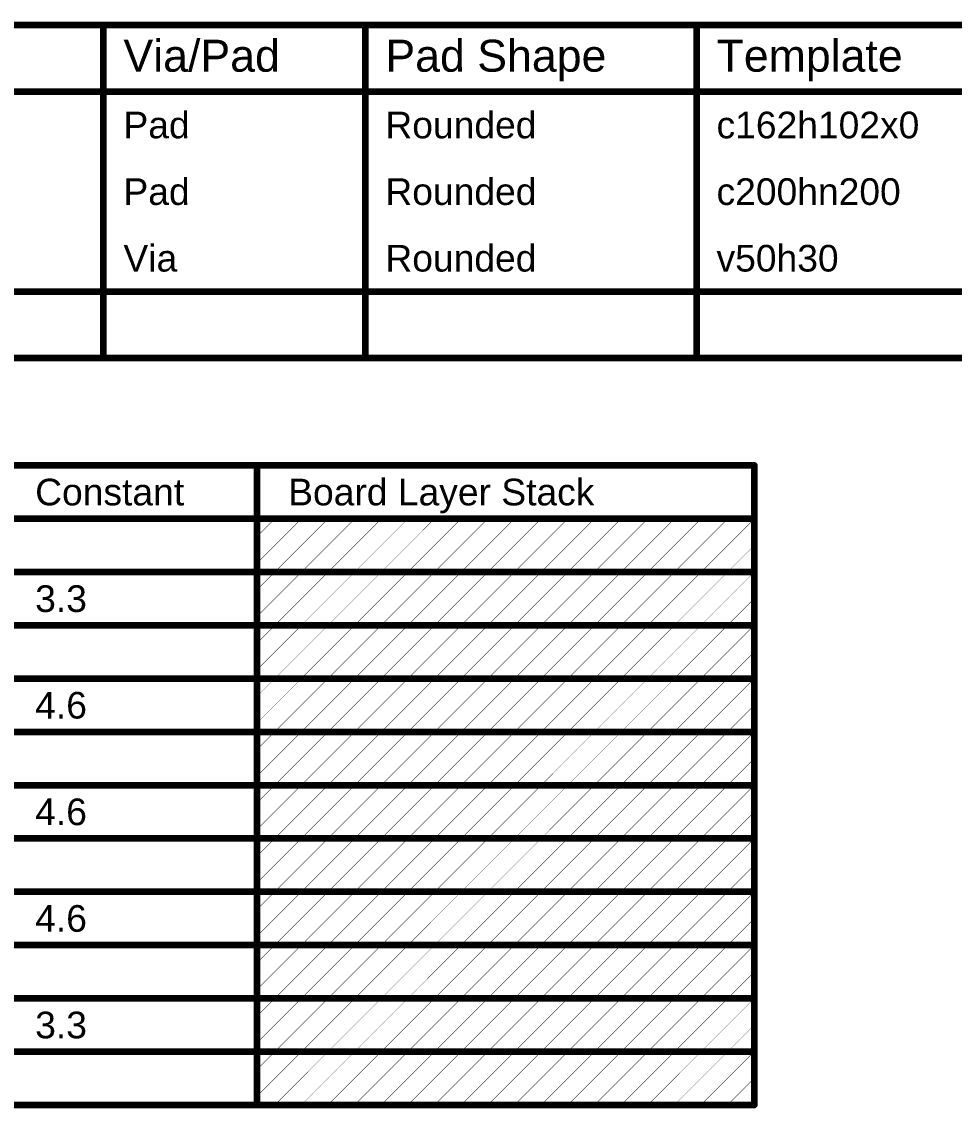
# Model space of a CAD drawing. Header units: inches. Extents: x 0 to 323, y -26 to 38.
# Drawn here: x 120.6 to 173.9, y -23.9 to 38.3 of the extents above; entities that cross this region are included whole.
import ezdxf

# ---------------------------------------------------------------- set-up
doc = ezdxf.new("R2010")
doc.units = ezdxf.units.IN
doc.layers.add('Drill Drawing', color=1, linetype='Continuous')
doc.layers.add('Fabrication', color=56, linetype='Continuous')
doc.styles.add('Arial', font='', dxfattribs={"height": 0.2})
doc.styles.get('Arial').set_extended_font_data('Arial')

msp = doc.modelspace()

# ---------------------------------------------------------------- linework, layer by layer
at = {"layer": 'Drill Drawing', "const_width": 0.381}
for points in [[(0.064, 38.087), (323.264, 38.087)], [(125.276, 19.037), (125.276, 38.087)], [(140.259, 19.037), (140.259, 38.087)], [(159.202, 19.037), (159.202, 38.087)], [(0.064, 34.277), (323.264, 34.277)], [(0.064, 22.847), (323.264, 22.847)], [(0.064, 19.037), (323.264, 19.037)]]:
    msp.add_lwpolyline(points, dxfattribs=at)
at = {"layer": 'Drill Drawing', "const_width": 0.191}
for points in [[(125.181, 38.087, 1), (125.372, 38.087, 1)], [(140.163, 38.087, 1), (140.354, 38.087, 1)], [(159.107, 38.087, 1), (159.297, 38.087, 1)], [(125.181, 19.037, 1), (125.372, 19.037, 1)], [(140.163, 19.037, 1), (140.354, 19.037, 1)], [(159.107, 19.037, 1), (159.297, 19.037, 1)]]:
    msp.add_lwpolyline(points, format="xyb", close=True, dxfattribs=at)
at = {"layer": 'Fabrication'}
for points, const_width in [([(47.221, 12.903), (162.506, 12.903)], 0.381), ([(134.066, -23.673), (134.066, 12.903)], 0.381), ([(162.506, -23.673), (162.506, 12.903)], 0.381), ([(47.221, 9.855), (162.506, 9.855)], 0.381), ([(134.066, 7.323), (136.598, 9.855)], 0.0254), ([(134.066, 8.847), (135.074, 9.855)], 0.0254), ([(135.074, 6.807), (138.122, 9.855)], 0.0254), ([(136.598, 6.807), (139.646, 9.855)], 0.0254), ([(138.122, 6.807), (141.17, 9.855)], 0.0254), ([(139.646, 6.807), (142.694, 9.855)], 0.0254), ([(141.17, 6.807), (144.218, 9.855)], 0.0254), ([(142.694, 6.807), (145.742, 9.855)], 0.0254), ([(144.218, 6.807), (147.266, 9.855)], 0.0254), ([(145.742, 6.807), (148.79, 9.855)], 0.0254), ([(147.266, 6.807), (150.314, 9.855)], 0.0254), ([(148.79, 6.807), (151.838, 9.855)], 0.0254), ([(150.314, 6.807), (153.362, 9.855)], 0.0254), ([(151.838, 6.807), (154.886, 9.855)], 0.0254), ([(153.362, 6.807), (156.41, 9.855)], 0.0254), ([(154.886, 6.807), (157.934, 9.855)], 0.0254), ([(156.41, 6.807), (159.458, 9.855)], 0.0254), ([(157.934, 6.807), (160.982, 9.855)], 0.0254), ([(159.458, 6.807), (162.506, 9.855)], 0.0254), ([(160.982, 6.807), (162.506, 8.331)], 0.0254), ([(119.592, 6.807), (134.066, 6.807)], 0.381), ([(134.066, 6.807), (162.506, 6.807)], 0.381), ([(134.066, 4.275), (136.598, 6.807)], 0.0254), ([(134.066, 5.799), (135.074, 6.807)], 0.0254), ([(135.074, 3.759), (138.122, 6.807)], 0.0254), ([(136.598, 3.759), (139.646, 6.807)], 0.0254), ([(138.122, 3.759), (141.17, 6.807)], 0.0254), ([(139.646, 3.759), (142.694, 6.807)], 0.0254), ([(141.17, 3.759), (144.218, 6.807)], 0.0254), ([(142.694, 3.759), (145.742, 6.807)], 0.0254), ([(144.218, 3.759), (147.266, 6.807)], 0.0254), ([(145.742, 3.759), (148.79, 6.807)], 0.0254), ([(147.266, 3.759), (150.314, 6.807)], 0.0254), ([(148.79, 3.759), (151.838, 6.807)], 0.0254), ([(150.314, 3.759), (153.362, 6.807)], 0.0254), ([(151.838, 3.759), (154.886, 6.807)], 0.0254), ([(153.362, 3.759), (156.41, 6.807)], 0.0254), ([(154.886, 3.759), (157.934, 6.807)], 0.0254), ([(156.41, 3.759), (159.458, 6.807)], 0.0254), ([(157.934, 3.759), (160.982, 6.807)], 0.0254), ([(159.458, 3.759), (162.506, 6.807)], 0.0254), ([(160.982, 3.759), (162.506, 5.283)], 0.0254), ([(119.592, 3.759), (134.066, 3.759)], 0.381), ([(134.066, 3.759), (162.506, 3.759)], 0.381), ([(134.066, 1.227), (136.598, 3.759)], 0.0254), ([(134.066, 2.751), (135.074, 3.759)], 0.0254), ([(135.074, 0.711), (138.122, 3.759)], 0.0254), ([(136.598, 0.711), (139.646, 3.759)], 0.0254), ([(138.122, 0.711), (141.17, 3.759)], 0.0254), ([(139.646, 0.711), (142.694, 3.759)], 0.0254), ([(141.17, 0.711), (144.218, 3.759)], 0.0254), ([(142.694, 0.711), (145.742, 3.759)], 0.0254), ([(144.218, 0.711), (147.266, 3.759)], 0.0254), ([(145.742, 0.711), (148.79, 3.759)], 0.0254), ([(147.266, 0.711), (150.314, 3.759)], 0.0254), ([(148.79, 0.711), (151.838, 3.759)], 0.0254), ([(150.314, 0.711), (153.362, 3.759)], 0.0254), ([(151.838, 0.711), (154.886, 3.759)], 0.0254), ([(153.362, 0.711), (156.41, 3.759)], 0.0254), ([(154.886, 0.711), (157.934, 3.759)], 0.0254), ([(156.41, 0.711), (159.458, 3.759)], 0.0254), ([(157.934, 0.711), (160.982, 3.759)], 0.0254), ([(159.458, 0.711), (162.506, 3.759)], 0.0254), ([(160.982, 0.711), (162.506, 2.235)], 0.0254), ([(119.592, 0.711), (134.066, 0.711)], 0.381), ([(134.066, 0.711), (162.506, 0.711)], 0.381), ([(134.066, -1.821), (136.598, 0.711)], 0.0254), ([(134.066, -0.297), (135.074, 0.711)], 0.0254), ([(135.074, -2.337), (138.122, 0.711)], 0.0254), ([(136.598, -2.337), (139.646, 0.711)], 0.0254), ([(138.122, -2.337), (141.17, 0.711)], 0.0254), ([(139.646, -2.337), (142.694, 0.711)], 0.0254), ([(141.17, -2.337), (144.218, 0.711)], 0.0254), ([(142.694, -2.337), (145.742, 0.711)], 0.0254), ([(144.218, -2.337), (147.266, 0.711)], 0.0254), ([(145.742, -2.337), (148.79, 0.711)], 0.0254), ([(147.266, -2.337), (150.314, 0.711)], 0.0254), ([(148.79, -2.337), (151.838, 0.711)], 0.0254), ([(150.314, -2.337), (153.362, 0.711)], 0.0254), ([(151.838, -2.337), (154.886, 0.711)], 0.0254), ([(153.362, -2.337), (156.41, 0.711)], 0.0254), ([(154.886, -2.337), (157.934, 0.711)], 0.0254), ([(156.41, -2.337), (159.458, 0.711)], 0.0254), ([(157.934, -2.337), (160.982, 0.711)], 0.0254), ([(159.458, -2.337), (162.506, 0.711)], 0.0254), ([(160.982, -2.337), (162.506, -0.813)], 0.0254), ([(119.592, -2.337), (134.066, -2.337)], 0.381), ([(134.066, -2.337), (162.506, -2.337)], 0.381), ([(134.066, -4.869), (136.598, -2.337)], 0.0254), ([(134.066, -3.345), (135.074, -2.337)], 0.0254), ([(135.074, -5.385), (138.122, -2.337)], 0.0254), ([(136.598, -5.385), (139.646, -2.337)], 0.0254), ([(138.122, -5.385), (141.17, -2.337)], 0.0254), ([(139.646, -5.385), (142.694, -2.337)], 0.0254), ([(141.17, -5.385), (144.218, -2.337)], 0.0254), ([(142.694, -5.385), (145.742, -2.337)], 0.0254), ([(144.218, -5.385), (147.266, -2.337)], 0.0254), ([(145.742, -5.385), (148.79, -2.337)], 0.0254), ([(147.266, -5.385), (150.314, -2.337)], 0.0254), ([(148.79, -5.385), (151.838, -2.337)], 0.0254), ([(150.314, -5.385), (153.362, -2.337)], 0.0254), ([(151.838, -5.385), (154.886, -2.337)], 0.0254), ([(153.362, -5.385), (156.41, -2.337)], 0.0254), ([(154.886, -5.385), (157.934, -2.337)], 0.0254), ([(156.41, -5.385), (159.458, -2.337)], 0.0254), ([(157.934, -5.385), (160.982, -2.337)], 0.0254), ([(159.458, -5.385), (162.506, -2.337)], 0.0254), ([(160.982, -5.385), (162.506, -3.861)], 0.0254), ([(119.592, -5.385), (134.066, -5.385)], 0.381), ([(134.066, -5.385), (162.506, -5.385)], 0.381), ([(134.066, -7.917), (136.598, -5.385)], 0.0254), ([(134.066, -6.393), (135.074, -5.385)], 0.0254), ([(135.074, -8.433), (138.122, -5.385)], 0.0254), ([(136.598, -8.433), (139.646, -5.385)], 0.0254), ([(138.122, -8.433), (141.17, -5.385)], 0.0254), ([(139.646, -8.433), (142.694, -5.385)], 0.0254), ([(141.17, -8.433), (144.218, -5.385)], 0.0254), ([(142.694, -8.433), (145.742, -5.385)], 0.0254), ([(144.218, -8.433), (147.266, -5.385)], 0.0254), ([(145.742, -8.433), (148.79, -5.385)], 0.0254), ([(147.266, -8.433), (150.314, -5.385)], 0.0254), ([(148.79, -8.433), (151.838, -5.385)], 0.0254), ([(150.314, -8.433), (153.362, -5.385)], 0.0254), ([(151.838, -8.433), (154.886, -5.385)], 0.0254), ([(153.362, -8.433), (156.41, -5.385)], 0.0254), ([(154.886, -8.433), (157.934, -5.385)], 0.0254), ([(156.41, -8.433), (159.458, -5.385)], 0.0254), ([(157.934, -8.433), (160.982, -5.385)], 0.0254), ([(159.458, -8.433), (162.506, -5.385)], 0.0254), ([(160.982, -8.433), (162.506, -6.909)], 0.0254), ([(119.592, -8.433), (134.066, -8.433)], 0.381), ([(134.066, -8.433), (162.506, -8.433)], 0.381), ([(134.066, -10.965), (136.598, -8.433)], 0.0254), ([(134.066, -9.441), (135.074, -8.433)], 0.0254), ([(135.074, -11.481), (138.122, -8.433)], 0.0254), ([(136.598, -11.481), (139.646, -8.433)], 0.0254), ([(138.122, -11.481), (141.17, -8.433)], 0.0254), ([(139.646, -11.481), (142.694, -8.433)], 0.0254), ([(141.17, -11.481), (144.218, -8.433)], 0.0254), ([(142.694, -11.481), (145.742, -8.433)], 0.0254), ([(144.218, -11.481), (147.266, -8.433)], 0.0254), ([(145.742, -11.481), (148.79, -8.433)], 0.0254), ([(147.266, -11.481), (150.314, -8.433)], 0.0254), ([(148.79, -11.481), (151.838, -8.433)], 0.0254), ([(150.314, -11.481), (153.362, -8.433)], 0.0254), ([(151.838, -11.481), (154.886, -8.433)], 0.0254), ([(153.362, -11.481), (156.41, -8.433)], 0.0254), ([(154.886, -11.481), (157.934, -8.433)], 0.0254), ([(156.41, -11.481), (159.458, -8.433)], 0.0254), ([(157.934, -11.481), (160.982, -8.433)], 0.0254), ([(159.458, -11.481), (162.506, -8.433)], 0.0254), ([(160.982, -11.481), (162.506, -9.957)], 0.0254), ([(119.592, -11.481), (134.066, -11.481)], 0.381), ([(134.066, -11.481), (162.506, -11.481)], 0.381), ([(134.066, -14.013), (136.598, -11.481)], 0.0254), ([(134.066, -12.489), (135.074, -11.481)], 0.0254), ([(135.074, -14.529), (138.122, -11.481)], 0.0254), ([(136.598, -14.529), (139.646, -11.481)], 0.0254), ([(138.122, -14.529), (141.17, -11.481)], 0.0254), ([(139.646, -14.529), (142.694, -11.481)], 0.0254), ([(141.17, -14.529), (144.218, -11.481)], 0.0254), ([(142.694, -14.529), (145.742, -11.481)], 0.0254), ([(144.218, -14.529), (147.266, -11.481)], 0.0254), ([(145.742, -14.529), (148.79, -11.481)], 0.0254), ([(147.266, -14.529), (150.314, -11.481)], 0.0254), ([(148.79, -14.529), (151.838, -11.481)], 0.0254), ([(150.314, -14.529), (153.362, -11.481)], 0.0254), ([(151.838, -14.529), (154.886, -11.481)], 0.0254), ([(153.362, -14.529), (156.41, -11.481)], 0.0254), ([(154.886, -14.529), (157.934, -11.481)], 0.0254), ([(156.41, -14.529), (159.458, -11.481)], 0.0254), ([(157.934, -14.529), (160.982, -11.481)], 0.0254), ([(159.458, -14.529), (162.506, -11.481)], 0.0254), ([(160.982, -14.529), (162.506, -13.005)], 0.0254), ([(119.592, -14.529), (134.066, -14.529)], 0.381), ([(134.066, -14.529), (162.506, -14.529)], 0.381), ([(134.066, -17.061), (136.598, -14.529)], 0.0254), ([(134.066, -15.537), (135.074, -14.529)], 0.0254), ([(135.074, -17.577), (138.122, -14.529)], 0.0254), ([(136.598, -17.577), (139.646, -14.529)], 0.0254), ([(138.122, -17.577), (141.17, -14.529)], 0.0254), ([(139.646, -17.577), (142.694, -14.529)], 0.0254), ([(141.17, -17.577), (144.218, -14.529)], 0.0254), ([(142.694, -17.577), (145.742, -14.529)], 0.0254), ([(144.218, -17.577), (147.266, -14.529)], 0.0254), ([(145.742, -17.577), (148.79, -14.529)], 0.0254), ([(147.266, -17.577), (150.314, -14.529)], 0.0254), ([(148.79, -17.577), (151.838, -14.529)], 0.0254), ([(150.314, -17.577), (153.362, -14.529)], 0.0254), ([(151.838, -17.577), (154.886, -14.529)], 0.0254), ([(153.362, -17.577), (156.41, -14.529)], 0.0254), ([(154.886, -17.577), (157.934, -14.529)], 0.0254), ([(156.41, -17.577), (159.458, -14.529)], 0.0254), ([(157.934, -17.577), (160.982, -14.529)], 0.0254), ([(159.458, -17.577), (162.506, -14.529)], 0.0254), ([(160.982, -17.577), (162.506, -16.053)], 0.0254), ([(119.592, -17.577), (134.066, -17.577)], 0.381), ([(134.066, -17.577), (162.506, -17.577)], 0.381), ([(134.066, -20.109), (136.598, -17.577)], 0.0254), ([(134.066, -18.585), (135.074, -17.577)], 0.0254), ([(135.074, -20.625), (138.122, -17.577)], 0.0254), ([(136.598, -20.625), (139.646, -17.577)], 0.0254), ([(138.122, -20.625), (141.17, -17.577)], 0.0254), ([(139.646, -20.625), (142.694, -17.577)], 0.0254), ([(141.17, -20.625), (144.218, -17.577)], 0.0254), ([(142.694, -20.625), (145.742, -17.577)], 0.0254), ([(144.218, -20.625), (147.266, -17.577)], 0.0254), ([(145.742, -20.625), (148.79, -17.577)], 0.0254), ([(147.266, -20.625), (150.314, -17.577)], 0.0254), ([(148.79, -20.625), (151.838, -17.577)], 0.0254), ([(150.314, -20.625), (153.362, -17.577)], 0.0254), ([(151.838, -20.625), (154.886, -17.577)], 0.0254), ([(153.362, -20.625), (156.41, -17.577)], 0.0254), ([(154.886, -20.625), (157.934, -17.577)], 0.0254), ([(156.41, -20.625), (159.458, -17.577)], 0.0254), ([(157.934, -20.625), (160.982, -17.577)], 0.0254), ([(159.458, -20.625), (162.506, -17.577)], 0.0254), ([(160.982, -20.625), (162.506, -19.101)], 0.0254), ([(119.592, -20.625), (134.066, -20.625)], 0.381), ([(134.066, -20.625), (162.506, -20.625)], 0.381), ([(134.066, -23.157), (136.598, -20.625)], 0.0254), ([(134.066, -21.633), (135.074, -20.625)], 0.0254), ([(135.074, -23.673), (138.122, -20.625)], 0.0254), ([(136.598, -23.673), (139.646, -20.625)], 0.0254), ([(138.122, -23.673), (141.17, -20.625)], 0.0254), ([(139.646, -23.673), (142.694, -20.625)], 0.0254), ([(141.17, -23.673), (144.218, -20.625)], 0.0254), ([(142.694, -23.673), (145.742, -20.625)], 0.0254), ([(144.218, -23.673), (147.266, -20.625)], 0.0254), ([(145.742, -23.673), (148.79, -20.625)], 0.0254), ([(147.266, -23.673), (150.314, -20.625)], 0.0254), ([(148.79, -23.673), (151.838, -20.625)], 0.0254), ([(150.314, -23.673), (153.362, -20.625)], 0.0254), ([(151.838, -23.673), (154.886, -20.625)], 0.0254), ([(153.362, -23.673), (156.41, -20.625)], 0.0254), ([(154.886, -23.673), (157.934, -20.625)], 0.0254), ([(156.41, -23.673), (159.458, -20.625)], 0.0254), ([(157.934, -23.673), (160.982, -20.625)], 0.0254), ([(159.458, -23.673), (162.506, -20.625)], 0.0254), ([(160.982, -23.673), (162.506, -22.149)], 0.0254), ([(119.592, -23.673), (134.066, -23.673)], 0.381), ([(134.066, -23.673), (162.506, -23.673)], 0.381)]:
    msp.add_lwpolyline(points, dxfattribs=dict(at, const_width=const_width))
for points, const_width in [([(133.971, 12.903, 1), (134.162, 12.903, 1)], 0.191), ([(162.411, 12.903, 1), (162.602, 12.903, 1)], 0.191), ([(162.411, 12.903, 1), (162.602, 12.903, 1)], 0.191), ([(162.411, 9.855, 1), (162.602, 9.855, 1)], 0.191), ([(135.068, 9.855, 1), (135.081, 9.855, 1)], 0.0127), ([(136.592, 9.855, 1), (136.605, 9.855, 1)], 0.0127), ([(138.116, 9.855, 1), (138.129, 9.855, 1)], 0.0127), ([(139.64, 9.855, 1), (139.653, 9.855, 1)], 0.0127), ([(141.164, 9.855, 1), (141.177, 9.855, 1)], 0.0127), ([(142.688, 9.855, 1), (142.701, 9.855, 1)], 0.0127), ([(144.212, 9.855, 1), (144.225, 9.855, 1)], 0.0127), ([(145.736, 9.855, 1), (145.749, 9.855, 1)], 0.0127), ([(147.26, 9.855, 1), (147.273, 9.855, 1)], 0.0127), ([(148.784, 9.855, 1), (148.797, 9.855, 1)], 0.0127), ([(150.308, 9.855, 1), (150.321, 9.855, 1)], 0.0127), ([(151.832, 9.855, 1), (151.845, 9.855, 1)], 0.0127), ([(153.356, 9.855, 1), (153.369, 9.855, 1)], 0.0127), ([(154.88, 9.855, 1), (154.893, 9.855, 1)], 0.0127), ([(156.404, 9.855, 1), (156.417, 9.855, 1)], 0.0127), ([(157.928, 9.855, 1), (157.941, 9.855, 1)], 0.0127), ([(159.452, 9.855, 1), (159.465, 9.855, 1)], 0.0127), ([(160.976, 9.855, 1), (160.989, 9.855, 1)], 0.0127), ([(162.5, 9.855, 1), (162.513, 9.855, 1)], 0.0127), ([(134.06, 8.847, 1), (134.073, 8.847, 1)], 0.0127), ([(162.5, 8.331, 1), (162.513, 8.331, 1)], 0.0127), ([(133.971, 6.807, 1), (134.162, 6.807, 1)], 0.191), ([(133.971, 6.807, 1), (134.162, 6.807, 1)], 0.191), ([(134.06, 7.323, 1), (134.073, 7.323, 1)], 0.0127), ([(162.411, 6.807, 1), (162.602, 6.807, 1)], 0.191), ([(135.068, 6.807, 1), (135.081, 6.807, 1)], 0.0127), ([(135.068, 6.807, 1), (135.081, 6.807, 1)], 0.0127), ([(136.592, 6.807, 1), (136.605, 6.807, 1)], 0.0127), ([(136.592, 6.807, 1), (136.605, 6.807, 1)], 0.0127), ([(138.116, 6.807, 1), (138.129, 6.807, 1)], 0.0127), ([(138.116, 6.807, 1), (138.129, 6.807, 1)], 0.0127), ([(139.64, 6.807, 1), (139.653, 6.807, 1)], 0.0127), ([(139.64, 6.807, 1), (139.653, 6.807, 1)], 0.0127), ([(141.164, 6.807, 1), (141.177, 6.807, 1)], 0.0127), ([(141.164, 6.807, 1), (141.177, 6.807, 1)], 0.0127), ([(142.688, 6.807, 1), (142.701, 6.807, 1)], 0.0127), ([(142.688, 6.807, 1), (142.701, 6.807, 1)], 0.0127), ([(144.212, 6.807, 1), (144.225, 6.807, 1)], 0.0127), ([(144.212, 6.807, 1), (144.225, 6.807, 1)], 0.0127), ([(145.736, 6.807, 1), (145.749, 6.807, 1)], 0.0127), ([(145.736, 6.807, 1), (145.749, 6.807, 1)], 0.0127), ([(147.26, 6.807, 1), (147.273, 6.807, 1)], 0.0127), ([(147.26, 6.807, 1), (147.273, 6.807, 1)], 0.0127), ([(148.784, 6.807, 1), (148.797, 6.807, 1)], 0.0127), ([(148.784, 6.807, 1), (148.797, 6.807, 1)], 0.0127), ([(150.308, 6.807, 1), (150.321, 6.807, 1)], 0.0127), ([(150.308, 6.807, 1), (150.321, 6.807, 1)], 0.0127), ([(151.832, 6.807, 1), (151.845, 6.807, 1)], 0.0127), ([(151.832, 6.807, 1), (151.845, 6.807, 1)], 0.0127), ([(153.356, 6.807, 1), (153.369, 6.807, 1)], 0.0127), ([(153.356, 6.807, 1), (153.369, 6.807, 1)], 0.0127), ([(154.88, 6.807, 1), (154.893, 6.807, 1)], 0.0127), ([(154.88, 6.807, 1), (154.893, 6.807, 1)], 0.0127), ([(156.404, 6.807, 1), (156.417, 6.807, 1)], 0.0127), ([(156.404, 6.807, 1), (156.417, 6.807, 1)], 0.0127), ([(157.928, 6.807, 1), (157.941, 6.807, 1)], 0.0127), ([(157.928, 6.807, 1), (157.941, 6.807, 1)], 0.0127), ([(159.452, 6.807, 1), (159.465, 6.807, 1)], 0.0127), ([(159.452, 6.807, 1), (159.465, 6.807, 1)], 0.0127), ([(160.976, 6.807, 1), (160.989, 6.807, 1)], 0.0127), ([(160.976, 6.807, 1), (160.989, 6.807, 1)], 0.0127), ([(162.5, 6.807, 1), (162.513, 6.807, 1)], 0.0127), ([(134.06, 5.799, 1), (134.073, 5.799, 1)], 0.0127), ([(162.5, 5.283, 1), (162.513, 5.283, 1)], 0.0127), ([(133.971, 3.759, 1), (134.162, 3.759, 1)], 0.191), ([(133.971, 3.759, 1), (134.162, 3.759, 1)], 0.191), ([(134.06, 4.275, 1), (134.073, 4.275, 1)], 0.0127), ([(135.068, 3.759, 1), (135.081, 3.759, 1)], 0.0127), ([(135.068, 3.759, 1), (135.081, 3.759, 1)], 0.0127), ([(136.592, 3.759, 1), (136.605, 3.759, 1)], 0.0127), ([(136.592, 3.759, 1), (136.605, 3.759, 1)], 0.0127), ([(138.116, 3.759, 1), (138.129, 3.759, 1)], 0.0127), ([(138.116, 3.759, 1), (138.129, 3.759, 1)], 0.0127), ([(139.64, 3.759, 1), (139.653, 3.759, 1)], 0.0127), ([(139.64, 3.759, 1), (139.653, 3.759, 1)], 0.0127), ([(141.164, 3.759, 1), (141.177, 3.759, 1)], 0.0127), ([(141.164, 3.759, 1), (141.177, 3.759, 1)], 0.0127), ([(142.688, 3.759, 1), (142.701, 3.759, 1)], 0.0127), ([(142.688, 3.759, 1), (142.701, 3.759, 1)], 0.0127), ([(144.212, 3.759, 1), (144.225, 3.759, 1)], 0.0127), ([(144.212, 3.759, 1), (144.225, 3.759, 1)], 0.0127), ([(145.736, 3.759, 1), (145.749, 3.759, 1)], 0.0127), ([(145.736, 3.759, 1), (145.749, 3.759, 1)], 0.0127), ([(147.26, 3.759, 1), (147.273, 3.759, 1)], 0.0127), ([(147.26, 3.759, 1), (147.273, 3.759, 1)], 0.0127), ([(148.784, 3.759, 1), (148.797, 3.759, 1)], 0.0127), ([(148.784, 3.759, 1), (148.797, 3.759, 1)], 0.0127), ([(150.308, 3.759, 1), (150.321, 3.759, 1)], 0.0127), ([(150.308, 3.759, 1), (150.321, 3.759, 1)], 0.0127), ([(151.832, 3.759, 1), (151.845, 3.759, 1)], 0.0127), ([(151.832, 3.759, 1), (151.845, 3.759, 1)], 0.0127), ([(153.356, 3.759, 1), (153.369, 3.759, 1)], 0.0127), ([(153.356, 3.759, 1), (153.369, 3.759, 1)], 0.0127), ([(154.88, 3.759, 1), (154.893, 3.759, 1)], 0.0127), ([(154.88, 3.759, 1), (154.893, 3.759, 1)], 0.0127), ([(156.404, 3.759, 1), (156.417, 3.759, 1)], 0.0127), ([(156.404, 3.759, 1), (156.417, 3.759, 1)], 0.0127), ([(157.928, 3.759, 1), (157.941, 3.759, 1)], 0.0127), ([(157.928, 3.759, 1), (157.941, 3.759, 1)], 0.0127), ([(159.452, 3.759, 1), (159.465, 3.759, 1)], 0.0127), ([(159.452, 3.759, 1), (159.465, 3.759, 1)], 0.0127), ([(160.976, 3.759, 1), (160.989, 3.759, 1)], 0.0127), ([(160.976, 3.759, 1), (160.989, 3.759, 1)], 0.0127), ([(162.411, 3.759, 1), (162.602, 3.759, 1)], 0.191), ([(162.5, 3.759, 1), (162.513, 3.759, 1)], 0.0127), ([(134.06, 2.751, 1), (134.073, 2.751, 1)], 0.0127), ([(162.5, 2.235, 1), (162.513, 2.235, 1)], 0.0127), ([(133.971, 0.711, 1), (134.162, 0.711, 1)], 0.191), ([(133.971, 0.711, 1), (134.162, 0.711, 1)], 0.191), ([(134.06, 1.227, 1), (134.073, 1.227, 1)], 0.0127), ([(135.068, 0.711, 1), (135.081, 0.711, 1)], 0.0127), ([(135.068, 0.711, 1), (135.081, 0.711, 1)], 0.0127), ([(136.592, 0.711, 1), (136.605, 0.711, 1)], 0.0127), ([(136.592, 0.711, 1), (136.605, 0.711, 1)], 0.0127), ([(138.116, 0.711, 1), (138.129, 0.711, 1)], 0.0127), ([(138.116, 0.711, 1), (138.129, 0.711, 1)], 0.0127), ([(139.64, 0.711, 1), (139.653, 0.711, 1)], 0.0127), ([(139.64, 0.711, 1), (139.653, 0.711, 1)], 0.0127), ([(141.164, 0.711, 1), (141.177, 0.711, 1)], 0.0127), ([(141.164, 0.711, 1), (141.177, 0.711, 1)], 0.0127), ([(142.688, 0.711, 1), (142.701, 0.711, 1)], 0.0127), ([(142.688, 0.711, 1), (142.701, 0.711, 1)], 0.0127), ([(144.212, 0.711, 1), (144.225, 0.711, 1)], 0.0127), ([(144.212, 0.711, 1), (144.225, 0.711, 1)], 0.0127), ([(145.736, 0.711, 1), (145.749, 0.711, 1)], 0.0127), ([(145.736, 0.711, 1), (145.749, 0.711, 1)], 0.0127), ([(147.26, 0.711, 1), (147.273, 0.711, 1)], 0.0127), ([(147.26, 0.711, 1), (147.273, 0.711, 1)], 0.0127), ([(148.784, 0.711, 1), (148.797, 0.711, 1)], 0.0127), ([(148.784, 0.711, 1), (148.797, 0.711, 1)], 0.0127), ([(150.308, 0.711, 1), (150.321, 0.711, 1)], 0.0127), ([(150.308, 0.711, 1), (150.321, 0.711, 1)], 0.0127), ([(151.832, 0.711, 1), (151.845, 0.711, 1)], 0.0127), ([(151.832, 0.711, 1), (151.845, 0.711, 1)], 0.0127), ([(153.356, 0.711, 1), (153.369, 0.711, 1)], 0.0127), ([(153.356, 0.711, 1), (153.369, 0.711, 1)], 0.0127), ([(154.88, 0.711, 1), (154.893, 0.711, 1)], 0.0127), ([(154.88, 0.711, 1), (154.893, 0.711, 1)], 0.0127), ([(156.404, 0.711, 1), (156.417, 0.711, 1)], 0.0127), ([(156.404, 0.711, 1), (156.417, 0.711, 1)], 0.0127), ([(157.928, 0.711, 1), (157.941, 0.711, 1)], 0.0127), ([(157.928, 0.711, 1), (157.941, 0.711, 1)], 0.0127), ([(159.452, 0.711, 1), (159.465, 0.711, 1)], 0.0127), ([(159.452, 0.711, 1), (159.465, 0.711, 1)], 0.0127), ([(160.976, 0.711, 1), (160.989, 0.711, 1)], 0.0127), ([(160.976, 0.711, 1), (160.989, 0.711, 1)], 0.0127), ([(162.411, 0.711, 1), (162.602, 0.711, 1)], 0.191), ([(162.5, 0.711, 1), (162.513, 0.711, 1)], 0.0127), ([(134.06, -0.297, 1), (134.073, -0.297, 1)], 0.0127), ([(162.5, -0.813, 1), (162.513, -0.813, 1)], 0.0127), ([(134.06, -1.821, 1), (134.073, -1.821, 1)], 0.0127), ([(133.971, -2.337, 1), (134.162, -2.337, 1)], 0.191), ([(133.971, -2.337, 1), (134.162, -2.337, 1)], 0.191), ([(135.068, -2.337, 1), (135.081, -2.337, 1)], 0.0127), ([(135.068, -2.337, 1), (135.081, -2.337, 1)], 0.0127), ([(136.592, -2.337, 1), (136.605, -2.337, 1)], 0.0127), ([(136.592, -2.337, 1), (136.605, -2.337, 1)], 0.0127), ([(138.116, -2.337, 1), (138.129, -2.337, 1)], 0.0127), ([(138.116, -2.337, 1), (138.129, -2.337, 1)], 0.0127), ([(139.64, -2.337, 1), (139.653, -2.337, 1)], 0.0127), ([(139.64, -2.337, 1), (139.653, -2.337, 1)], 0.0127), ([(141.164, -2.337, 1), (141.177, -2.337, 1)], 0.0127), ([(141.164, -2.337, 1), (141.177, -2.337, 1)], 0.0127), ([(142.688, -2.337, 1), (142.701, -2.337, 1)], 0.0127), ([(142.688, -2.337, 1), (142.701, -2.337, 1)], 0.0127), ([(144.212, -2.337, 1), (144.225, -2.337, 1)], 0.0127), ([(144.212, -2.337, 1), (144.225, -2.337, 1)], 0.0127), ([(145.736, -2.337, 1), (145.749, -2.337, 1)], 0.0127), ([(145.736, -2.337, 1), (145.749, -2.337, 1)], 0.0127), ([(147.26, -2.337, 1), (147.273, -2.337, 1)], 0.0127), ([(147.26, -2.337, 1), (147.273, -2.337, 1)], 0.0127), ([(148.784, -2.337, 1), (148.797, -2.337, 1)], 0.0127), ([(148.784, -2.337, 1), (148.797, -2.337, 1)], 0.0127), ([(150.308, -2.337, 1), (150.321, -2.337, 1)], 0.0127), ([(150.308, -2.337, 1), (150.321, -2.337, 1)], 0.0127), ([(151.832, -2.337, 1), (151.845, -2.337, 1)], 0.0127), ([(151.832, -2.337, 1), (151.845, -2.337, 1)], 0.0127), ([(153.356, -2.337, 1), (153.369, -2.337, 1)], 0.0127), ([(153.356, -2.337, 1), (153.369, -2.337, 1)], 0.0127), ([(154.88, -2.337, 1), (154.893, -2.337, 1)], 0.0127), ([(154.88, -2.337, 1), (154.893, -2.337, 1)], 0.0127), ([(156.404, -2.337, 1), (156.417, -2.337, 1)], 0.0127), ([(156.404, -2.337, 1), (156.417, -2.337, 1)], 0.0127), ([(157.928, -2.337, 1), (157.941, -2.337, 1)], 0.0127), ([(157.928, -2.337, 1), (157.941, -2.337, 1)], 0.0127), ([(159.452, -2.337, 1), (159.465, -2.337, 1)], 0.0127), ([(159.452, -2.337, 1), (159.465, -2.337, 1)], 0.0127), ([(160.976, -2.337, 1), (160.989, -2.337, 1)], 0.0127), ([(160.976, -2.337, 1), (160.989, -2.337, 1)], 0.0127), ([(162.411, -2.337, 1), (162.602, -2.337, 1)], 0.191), ([(162.5, -2.337, 1), (162.513, -2.337, 1)], 0.0127), ([(134.06, -3.345, 1), (134.073, -3.345, 1)], 0.0127), ([(162.5, -3.861, 1), (162.513, -3.861, 1)], 0.0127), ([(134.06, -4.869, 1), (134.073, -4.869, 1)], 0.0127), ([(133.971, -5.385, 1), (134.162, -5.385, 1)], 0.191), ([(133.971, -5.385, 1), (134.162, -5.385, 1)], 0.191), ([(135.068, -5.385, 1), (135.081, -5.385, 1)], 0.0127), ([(135.068, -5.385, 1), (135.081, -5.385, 1)], 0.0127), ([(136.592, -5.385, 1), (136.605, -5.385, 1)], 0.0127), ([(136.592, -5.385, 1), (136.605, -5.385, 1)], 0.0127), ([(138.116, -5.385, 1), (138.129, -5.385, 1)], 0.0127), ([(138.116, -5.385, 1), (138.129, -5.385, 1)], 0.0127), ([(139.64, -5.385, 1), (139.653, -5.385, 1)], 0.0127), ([(139.64, -5.385, 1), (139.653, -5.385, 1)], 0.0127), ([(141.164, -5.385, 1), (141.177, -5.385, 1)], 0.0127), ([(141.164, -5.385, 1), (141.177, -5.385, 1)], 0.0127), ([(142.688, -5.385, 1), (142.701, -5.385, 1)], 0.0127), ([(142.688, -5.385, 1), (142.701, -5.385, 1)], 0.0127), ([(144.212, -5.385, 1), (144.225, -5.385, 1)], 0.0127), ([(144.212, -5.385, 1), (144.225, -5.385, 1)], 0.0127), ([(145.736, -5.385, 1), (145.749, -5.385, 1)], 0.0127), ([(145.736, -5.385, 1), (145.749, -5.385, 1)], 0.0127), ([(147.26, -5.385, 1), (147.273, -5.385, 1)], 0.0127), ([(147.26, -5.385, 1), (147.273, -5.385, 1)], 0.0127), ([(148.784, -5.385, 1), (148.797, -5.385, 1)], 0.0127), ([(148.784, -5.385, 1), (148.797, -5.385, 1)], 0.0127), ([(150.308, -5.385, 1), (150.321, -5.385, 1)], 0.0127), ([(150.308, -5.385, 1), (150.321, -5.385, 1)], 0.0127), ([(151.832, -5.385, 1), (151.845, -5.385, 1)], 0.0127), ([(151.832, -5.385, 1), (151.845, -5.385, 1)], 0.0127), ([(153.356, -5.385, 1), (153.369, -5.385, 1)], 0.0127), ([(153.356, -5.385, 1), (153.369, -5.385, 1)], 0.0127), ([(154.88, -5.385, 1), (154.893, -5.385, 1)], 0.0127), ([(154.88, -5.385, 1), (154.893, -5.385, 1)], 0.0127), ([(156.404, -5.385, 1), (156.417, -5.385, 1)], 0.0127), ([(156.404, -5.385, 1), (156.417, -5.385, 1)], 0.0127), ([(157.928, -5.385, 1), (157.941, -5.385, 1)], 0.0127), ([(157.928, -5.385, 1), (157.941, -5.385, 1)], 0.0127), ([(159.452, -5.385, 1), (159.465, -5.385, 1)], 0.0127), ([(159.452, -5.385, 1), (159.465, -5.385, 1)], 0.0127), ([(160.976, -5.385, 1), (160.989, -5.385, 1)], 0.0127), ([(160.976, -5.385, 1), (160.989, -5.385, 1)], 0.0127), ([(162.411, -5.385, 1), (162.602, -5.385, 1)], 0.191), ([(162.5, -5.385, 1), (162.513, -5.385, 1)], 0.0127), ([(134.06, -6.393, 1), (134.073, -6.393, 1)], 0.0127), ([(162.5, -6.909, 1), (162.513, -6.909, 1)], 0.0127), ([(134.06, -7.917, 1), (134.073, -7.917, 1)], 0.0127), ([(133.971, -8.433, 1), (134.162, -8.433, 1)], 0.191), ([(133.971, -8.433, 1), (134.162, -8.433, 1)], 0.191), ([(135.068, -8.433, 1), (135.081, -8.433, 1)], 0.0127), ([(135.068, -8.433, 1), (135.081, -8.433, 1)], 0.0127), ([(136.592, -8.433, 1), (136.605, -8.433, 1)], 0.0127), ([(136.592, -8.433, 1), (136.605, -8.433, 1)], 0.0127), ([(138.116, -8.433, 1), (138.129, -8.433, 1)], 0.0127), ([(138.116, -8.433, 1), (138.129, -8.433, 1)], 0.0127), ([(139.64, -8.433, 1), (139.653, -8.433, 1)], 0.0127), ([(139.64, -8.433, 1), (139.653, -8.433, 1)], 0.0127), ([(141.164, -8.433, 1), (141.177, -8.433, 1)], 0.0127), ([(141.164, -8.433, 1), (141.177, -8.433, 1)], 0.0127), ([(142.688, -8.433, 1), (142.701, -8.433, 1)], 0.0127), ([(142.688, -8.433, 1), (142.701, -8.433, 1)], 0.0127), ([(144.212, -8.433, 1), (144.225, -8.433, 1)], 0.0127), ([(144.212, -8.433, 1), (144.225, -8.433, 1)], 0.0127), ([(145.736, -8.433, 1), (145.749, -8.433, 1)], 0.0127), ([(145.736, -8.433, 1), (145.749, -8.433, 1)], 0.0127), ([(147.26, -8.433, 1), (147.273, -8.433, 1)], 0.0127), ([(147.26, -8.433, 1), (147.273, -8.433, 1)], 0.0127), ([(148.784, -8.433, 1), (148.797, -8.433, 1)], 0.0127), ([(148.784, -8.433, 1), (148.797, -8.433, 1)], 0.0127), ([(150.308, -8.433, 1), (150.321, -8.433, 1)], 0.0127), ([(150.308, -8.433, 1), (150.321, -8.433, 1)], 0.0127), ([(151.832, -8.433, 1), (151.845, -8.433, 1)], 0.0127), ([(151.832, -8.433, 1), (151.845, -8.433, 1)], 0.0127), ([(153.356, -8.433, 1), (153.369, -8.433, 1)], 0.0127), ([(153.356, -8.433, 1), (153.369, -8.433, 1)], 0.0127), ([(154.88, -8.433, 1), (154.893, -8.433, 1)], 0.0127), ([(154.88, -8.433, 1), (154.893, -8.433, 1)], 0.0127), ([(156.404, -8.433, 1), (156.417, -8.433, 1)], 0.0127), ([(156.404, -8.433, 1), (156.417, -8.433, 1)], 0.0127), ([(157.928, -8.433, 1), (157.941, -8.433, 1)], 0.0127), ([(157.928, -8.433, 1), (157.941, -8.433, 1)], 0.0127), ([(159.452, -8.433, 1), (159.465, -8.433, 1)], 0.0127), ([(159.452, -8.433, 1), (159.465, -8.433, 1)], 0.0127), ([(160.976, -8.433, 1), (160.989, -8.433, 1)], 0.0127), ([(160.976, -8.433, 1), (160.989, -8.433, 1)], 0.0127), ([(162.411, -8.433, 1), (162.602, -8.433, 1)], 0.191), ([(162.5, -8.433, 1), (162.513, -8.433, 1)], 0.0127), ([(134.06, -9.441, 1), (134.073, -9.441, 1)], 0.0127), ([(162.5, -9.957, 1), (162.513, -9.957, 1)], 0.0127), ([(134.06, -10.965, 1), (134.073, -10.965, 1)], 0.0127), ([(133.971, -11.481, 1), (134.162, -11.481, 1)], 0.191), ([(133.971, -11.481, 1), (134.162, -11.481, 1)], 0.191), ([(135.068, -11.481, 1), (135.081, -11.481, 1)], 0.0127), ([(135.068, -11.481, 1), (135.081, -11.481, 1)], 0.0127), ([(136.592, -11.481, 1), (136.605, -11.481, 1)], 0.0127), ([(136.592, -11.481, 1), (136.605, -11.481, 1)], 0.0127), ([(138.116, -11.481, 1), (138.129, -11.481, 1)], 0.0127), ([(138.116, -11.481, 1), (138.129, -11.481, 1)], 0.0127), ([(139.64, -11.481, 1), (139.653, -11.481, 1)], 0.0127), ([(139.64, -11.481, 1), (139.653, -11.481, 1)], 0.0127), ([(141.164, -11.481, 1), (141.177, -11.481, 1)], 0.0127), ([(141.164, -11.481, 1), (141.177, -11.481, 1)], 0.0127), ([(142.688, -11.481, 1), (142.701, -11.481, 1)], 0.0127), ([(142.688, -11.481, 1), (142.701, -11.481, 1)], 0.0127), ([(144.212, -11.481, 1), (144.225, -11.481, 1)], 0.0127), ([(144.212, -11.481, 1), (144.225, -11.481, 1)], 0.0127), ([(145.736, -11.481, 1), (145.749, -11.481, 1)], 0.0127), ([(145.736, -11.481, 1), (145.749, -11.481, 1)], 0.0127), ([(147.26, -11.481, 1), (147.273, -11.481, 1)], 0.0127), ([(147.26, -11.481, 1), (147.273, -11.481, 1)], 0.0127), ([(148.784, -11.481, 1), (148.797, -11.481, 1)], 0.0127), ([(148.784, -11.481, 1), (148.797, -11.481, 1)], 0.0127), ([(150.308, -11.481, 1), (150.321, -11.481, 1)], 0.0127), ([(150.308, -11.481, 1), (150.321, -11.481, 1)], 0.0127), ([(151.832, -11.481, 1), (151.845, -11.481, 1)], 0.0127), ([(151.832, -11.481, 1), (151.845, -11.481, 1)], 0.0127), ([(153.356, -11.481, 1), (153.369, -11.481, 1)], 0.0127), ([(153.356, -11.481, 1), (153.369, -11.481, 1)], 0.0127), ([(154.88, -11.481, 1), (154.893, -11.481, 1)], 0.0127), ([(154.88, -11.481, 1), (154.893, -11.481, 1)], 0.0127), ([(156.404, -11.481, 1), (156.417, -11.481, 1)], 0.0127), ([(156.404, -11.481, 1), (156.417, -11.481, 1)], 0.0127), ([(157.928, -11.481, 1), (157.941, -11.481, 1)], 0.0127), ([(157.928, -11.481, 1), (157.941, -11.481, 1)], 0.0127), ([(159.452, -11.481, 1), (159.465, -11.481, 1)], 0.0127), ([(159.452, -11.481, 1), (159.465, -11.481, 1)], 0.0127), ([(160.976, -11.481, 1), (160.989, -11.481, 1)], 0.0127), ([(160.976, -11.481, 1), (160.989, -11.481, 1)], 0.0127), ([(162.411, -11.481, 1), (162.602, -11.481, 1)], 0.191), ([(162.5, -11.481, 1), (162.513, -11.481, 1)], 0.0127), ([(134.06, -12.489, 1), (134.073, -12.489, 1)], 0.0127), ([(162.5, -13.005, 1), (162.513, -13.005, 1)], 0.0127), ([(134.06, -14.013, 1), (134.073, -14.013, 1)], 0.0127), ([(133.971, -14.529, 1), (134.162, -14.529, 1)], 0.191), ([(133.971, -14.529, 1), (134.162, -14.529, 1)], 0.191), ([(135.068, -14.529, 1), (135.081, -14.529, 1)], 0.0127), ([(135.068, -14.529, 1), (135.081, -14.529, 1)], 0.0127), ([(136.592, -14.529, 1), (136.605, -14.529, 1)], 0.0127), ([(136.592, -14.529, 1), (136.605, -14.529, 1)], 0.0127), ([(138.116, -14.529, 1), (138.129, -14.529, 1)], 0.0127), ([(138.116, -14.529, 1), (138.129, -14.529, 1)], 0.0127), ([(139.64, -14.529, 1), (139.653, -14.529, 1)], 0.0127), ([(139.64, -14.529, 1), (139.653, -14.529, 1)], 0.0127), ([(141.164, -14.529, 1), (141.177, -14.529, 1)], 0.0127), ([(141.164, -14.529, 1), (141.177, -14.529, 1)], 0.0127), ([(142.688, -14.529, 1), (142.701, -14.529, 1)], 0.0127), ([(142.688, -14.529, 1), (142.701, -14.529, 1)], 0.0127), ([(144.212, -14.529, 1), (144.225, -14.529, 1)], 0.0127), ([(144.212, -14.529, 1), (144.225, -14.529, 1)], 0.0127), ([(145.736, -14.529, 1), (145.749, -14.529, 1)], 0.0127), ([(145.736, -14.529, 1), (145.749, -14.529, 1)], 0.0127), ([(147.26, -14.529, 1), (147.273, -14.529, 1)], 0.0127), ([(147.26, -14.529, 1), (147.273, -14.529, 1)], 0.0127), ([(148.784, -14.529, 1), (148.797, -14.529, 1)], 0.0127), ([(148.784, -14.529, 1), (148.797, -14.529, 1)], 0.0127), ([(150.308, -14.529, 1), (150.321, -14.529, 1)], 0.0127), ([(150.308, -14.529, 1), (150.321, -14.529, 1)], 0.0127), ([(151.832, -14.529, 1), (151.845, -14.529, 1)], 0.0127), ([(151.832, -14.529, 1), (151.845, -14.529, 1)], 0.0127), ([(153.356, -14.529, 1), (153.369, -14.529, 1)], 0.0127), ([(153.356, -14.529, 1), (153.369, -14.529, 1)], 0.0127), ([(154.88, -14.529, 1), (154.893, -14.529, 1)], 0.0127), ([(154.88, -14.529, 1), (154.893, -14.529, 1)], 0.0127), ([(156.404, -14.529, 1), (156.417, -14.529, 1)], 0.0127), ([(156.404, -14.529, 1), (156.417, -14.529, 1)], 0.0127), ([(157.928, -14.529, 1), (157.941, -14.529, 1)], 0.0127), ([(157.928, -14.529, 1), (157.941, -14.529, 1)], 0.0127), ([(159.452, -14.529, 1), (159.465, -14.529, 1)], 0.0127), ([(159.452, -14.529, 1), (159.465, -14.529, 1)], 0.0127), ([(160.976, -14.529, 1), (160.989, -14.529, 1)], 0.0127), ([(160.976, -14.529, 1), (160.989, -14.529, 1)], 0.0127), ([(162.411, -14.529, 1), (162.602, -14.529, 1)], 0.191), ([(162.5, -14.529, 1), (162.513, -14.529, 1)], 0.0127), ([(134.06, -15.537, 1), (134.073, -15.537, 1)], 0.0127), ([(162.5, -16.053, 1), (162.513, -16.053, 1)], 0.0127), ([(133.971, -17.577, 1), (134.162, -17.577, 1)], 0.191), ([(133.971, -17.577, 1), (134.162, -17.577, 1)], 0.191), ([(134.06, -17.061, 1), (134.073, -17.061, 1)], 0.0127), ([(162.411, -17.577, 1), (162.602, -17.577, 1)], 0.191), ([(135.068, -17.577, 1), (135.081, -17.577, 1)], 0.0127), ([(135.068, -17.577, 1), (135.081, -17.577, 1)], 0.0127), ([(136.592, -17.577, 1), (136.605, -17.577, 1)], 0.0127), ([(136.592, -17.577, 1), (136.605, -17.577, 1)], 0.0127), ([(138.116, -17.577, 1), (138.129, -17.577, 1)], 0.0127), ([(138.116, -17.577, 1), (138.129, -17.577, 1)], 0.0127), ([(139.64, -17.577, 1), (139.653, -17.577, 1)], 0.0127), ([(139.64, -17.577, 1), (139.653, -17.577, 1)], 0.0127), ([(141.164, -17.577, 1), (141.177, -17.577, 1)], 0.0127), ([(141.164, -17.577, 1), (141.177, -17.577, 1)], 0.0127), ([(142.688, -17.577, 1), (142.701, -17.577, 1)], 0.0127), ([(142.688, -17.577, 1), (142.701, -17.577, 1)], 0.0127), ([(144.212, -17.577, 1), (144.225, -17.577, 1)], 0.0127), ([(144.212, -17.577, 1), (144.225, -17.577, 1)], 0.0127), ([(145.736, -17.577, 1), (145.749, -17.577, 1)], 0.0127), ([(145.736, -17.577, 1), (145.749, -17.577, 1)], 0.0127), ([(147.26, -17.577, 1), (147.273, -17.577, 1)], 0.0127), ([(147.26, -17.577, 1), (147.273, -17.577, 1)], 0.0127), ([(148.784, -17.577, 1), (148.797, -17.577, 1)], 0.0127), ([(148.784, -17.577, 1), (148.797, -17.577, 1)], 0.0127), ([(150.308, -17.577, 1), (150.321, -17.577, 1)], 0.0127), ([(150.308, -17.577, 1), (150.321, -17.577, 1)], 0.0127), ([(151.832, -17.577, 1), (151.845, -17.577, 1)], 0.0127), ([(151.832, -17.577, 1), (151.845, -17.577, 1)], 0.0127), ([(153.356, -17.577, 1), (153.369, -17.577, 1)], 0.0127), ([(153.356, -17.577, 1), (153.369, -17.577, 1)], 0.0127), ([(154.88, -17.577, 1), (154.893, -17.577, 1)], 0.0127), ([(154.88, -17.577, 1), (154.893, -17.577, 1)], 0.0127), ([(156.404, -17.577, 1), (156.417, -17.577, 1)], 0.0127), ([(156.404, -17.577, 1), (156.417, -17.577, 1)], 0.0127), ([(157.928, -17.577, 1), (157.941, -17.577, 1)], 0.0127), ([(157.928, -17.577, 1), (157.941, -17.577, 1)], 0.0127), ([(159.452, -17.577, 1), (159.465, -17.577, 1)], 0.0127), ([(159.452, -17.577, 1), (159.465, -17.577, 1)], 0.0127), ([(160.976, -17.577, 1), (160.989, -17.577, 1)], 0.0127), ([(160.976, -17.577, 1), (160.989, -17.577, 1)], 0.0127), ([(162.5, -17.577, 1), (162.513, -17.577, 1)], 0.0127), ([(134.06, -18.585, 1), (134.073, -18.585, 1)], 0.0127), ([(162.5, -19.101, 1), (162.513, -19.101, 1)], 0.0127), ([(133.971, -20.625, 1), (134.162, -20.625, 1)], 0.191), ([(133.971, -20.625, 1), (134.162, -20.625, 1)], 0.191), ([(134.06, -20.109, 1), (134.073, -20.109, 1)], 0.0127), ([(162.411, -20.625, 1), (162.602, -20.625, 1)], 0.191), ([(135.068, -20.625, 1), (135.081, -20.625, 1)], 0.0127), ([(135.068, -20.625, 1), (135.081, -20.625, 1)], 0.0127), ([(136.592, -20.625, 1), (136.605, -20.625, 1)], 0.0127), ([(136.592, -20.625, 1), (136.605, -20.625, 1)], 0.0127), ([(138.116, -20.625, 1), (138.129, -20.625, 1)], 0.0127), ([(138.116, -20.625, 1), (138.129, -20.625, 1)], 0.0127), ([(139.64, -20.625, 1), (139.653, -20.625, 1)], 0.0127), ([(139.64, -20.625, 1), (139.653, -20.625, 1)], 0.0127), ([(141.164, -20.625, 1), (141.177, -20.625, 1)], 0.0127), ([(141.164, -20.625, 1), (141.177, -20.625, 1)], 0.0127), ([(142.688, -20.625, 1), (142.701, -20.625, 1)], 0.0127), ([(142.688, -20.625, 1), (142.701, -20.625, 1)], 0.0127), ([(144.212, -20.625, 1), (144.225, -20.625, 1)], 0.0127), ([(144.212, -20.625, 1), (144.225, -20.625, 1)], 0.0127), ([(145.736, -20.625, 1), (145.749, -20.625, 1)], 0.0127), ([(145.736, -20.625, 1), (145.749, -20.625, 1)], 0.0127), ([(147.26, -20.625, 1), (147.273, -20.625, 1)], 0.0127), ([(147.26, -20.625, 1), (147.273, -20.625, 1)], 0.0127), ([(148.784, -20.625, 1), (148.797, -20.625, 1)], 0.0127), ([(148.784, -20.625, 1), (148.797, -20.625, 1)], 0.0127), ([(150.308, -20.625, 1), (150.321, -20.625, 1)], 0.0127), ([(150.308, -20.625, 1), (150.321, -20.625, 1)], 0.0127), ([(151.832, -20.625, 1), (151.845, -20.625, 1)], 0.0127), ([(151.832, -20.625, 1), (151.845, -20.625, 1)], 0.0127), ([(153.356, -20.625, 1), (153.369, -20.625, 1)], 0.0127), ([(153.356, -20.625, 1), (153.369, -20.625, 1)], 0.0127), ([(154.88, -20.625, 1), (154.893, -20.625, 1)], 0.0127), ([(154.88, -20.625, 1), (154.893, -20.625, 1)], 0.0127), ([(156.404, -20.625, 1), (156.417, -20.625, 1)], 0.0127), ([(156.404, -20.625, 1), (156.417, -20.625, 1)], 0.0127), ([(157.928, -20.625, 1), (157.941, -20.625, 1)], 0.0127), ([(157.928, -20.625, 1), (157.941, -20.625, 1)], 0.0127), ([(159.452, -20.625, 1), (159.465, -20.625, 1)], 0.0127), ([(159.452, -20.625, 1), (159.465, -20.625, 1)], 0.0127), ([(160.976, -20.625, 1), (160.989, -20.625, 1)], 0.0127), ([(160.976, -20.625, 1), (160.989, -20.625, 1)], 0.0127), ([(162.5, -20.625, 1), (162.513, -20.625, 1)], 0.0127), ([(134.06, -21.633, 1), (134.073, -21.633, 1)], 0.0127), ([(162.5, -22.149, 1), (162.513, -22.149, 1)], 0.0127), ([(133.971, -23.673, 1), (134.162, -23.673, 1)], 0.191), ([(133.971, -23.673, 1), (134.162, -23.673, 1)], 0.191), ([(133.971, -23.673, 1), (134.162, -23.673, 1)], 0.191), ([(134.06, -23.157, 1), (134.073, -23.157, 1)], 0.0127), ([(162.411, -23.673, 1), (162.602, -23.673, 1)], 0.191), ([(162.411, -23.673, 1), (162.602, -23.673, 1)], 0.191), ([(135.068, -23.673, 1), (135.081, -23.673, 1)], 0.0127), ([(136.592, -23.673, 1), (136.605, -23.673, 1)], 0.0127), ([(138.116, -23.673, 1), (138.129, -23.673, 1)], 0.0127), ([(139.64, -23.673, 1), (139.653, -23.673, 1)], 0.0127), ([(141.164, -23.673, 1), (141.177, -23.673, 1)], 0.0127), ([(142.688, -23.673, 1), (142.701, -23.673, 1)], 0.0127), ([(144.212, -23.673, 1), (144.225, -23.673, 1)], 0.0127), ([(145.736, -23.673, 1), (145.749, -23.673, 1)], 0.0127), ([(147.26, -23.673, 1), (147.273, -23.673, 1)], 0.0127), ([(148.784, -23.673, 1), (148.797, -23.673, 1)], 0.0127), ([(150.308, -23.673, 1), (150.321, -23.673, 1)], 0.0127), ([(151.832, -23.673, 1), (151.845, -23.673, 1)], 0.0127), ([(153.356, -23.673, 1), (153.369, -23.673, 1)], 0.0127), ([(154.88, -23.673, 1), (154.893, -23.673, 1)], 0.0127), ([(156.404, -23.673, 1), (156.417, -23.673, 1)], 0.0127), ([(157.928, -23.673, 1), (157.941, -23.673, 1)], 0.0127), ([(159.452, -23.673, 1), (159.465, -23.673, 1)], 0.0127), ([(160.976, -23.673, 1), (160.989, -23.673, 1)], 0.0127)]:
    msp.add_lwpolyline(points, format="xyb", close=True, dxfattribs=dict(at, const_width=const_width))

# ---------------------------------------------------------------- texts
at = {"layer": 'Drill Drawing', "style": 'Arial'}
for s, height, p in [('Via/Pad', 1.8288, (126.419, 35.42)), ('Pad Shape', 1.8288, (141.402, 35.42)), ('Template', 1.8288, (160.345, 35.42)), ('Pad', 1.524, (126.419, 31.61)), ('Rounded', 1.524, (141.402, 31.61)), ('c162h102x0', 1.524, (160.345, 31.61)), ('Pad', 1.524, (126.419, 27.8)), ('Rounded', 1.524, (141.402, 27.8)), ('c200hn200', 1.524, (160.345, 27.8)), ('Via', 1.524, (126.419, 23.99)), ('Rounded', 1.524, (141.402, 23.99)), ('v50h30', 1.524, (160.345, 23.99))]:
    msp.add_text(s, height=height, dxfattribs=at).set_placement(p)
at = {"layer": 'Fabrication', "style": 'Arial'}
for s, p in [('Constant', (121.37, 10.617)), ('Board Layer Stack', (135.844, 10.617)), ('3.3', (121.37, 4.521)), ('4.6', (121.37, -1.575)), ('4.6', (121.37, -7.671)), ('4.6', (121.37, -13.767)), ('3.3', (121.37, -19.863))]:
    msp.add_text(s, height=1.524, dxfattribs=at).set_placement(p)

doc.saveas('drawing.dxf')
